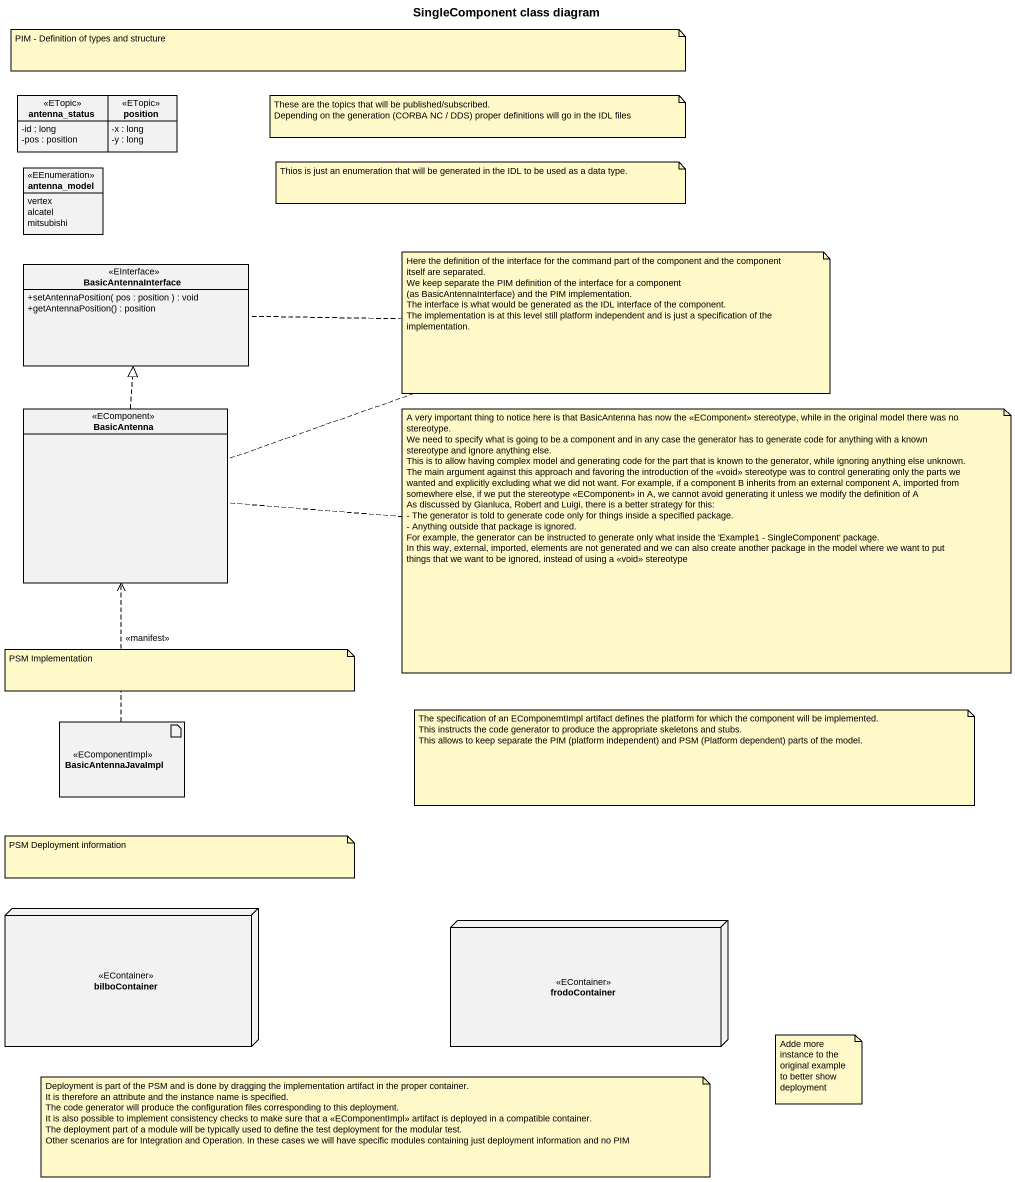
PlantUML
@startuml
title SingleComponent class diagram
allowmixing
hide circle
hide empty members
skinparam classAttributeIconSize 0
class antenna_status <<ETopic>> {
  -id : long
  -pos : position
}
class position <<ETopic>> {
  -x : long
  -y : long
}
enum antenna_model <<EEnumeration>> {
  vertex
  alcatel
  mitsubishi
}
interface BasicAntennaInterface <<EInterface>> {
  +setAntennaPosition( pos : position ) : void
  +getAntennaPosition() : position
}
class BasicAntenna <<EComponent>>
artifact BasicAntennaJavaImpl <<EComponentImpl>>
node bilboContainer <<EContainer>>
node frodoContainer <<EContainer>>
BasicAntenna .up.|> BasicAntennaInterface
BasicAntennaJavaImpl .up.> BasicAntenna : <<manifest>>
note as N1
  PIM - Definition of types and structure
end note
note as N2
  These are the topics that will be published/subscribed.
  Depending on the generation (CORBA NC / DDS) proper definitions will go in the IDL files
end note
note as N3
  Thios is just an enumeration that will be generated in the IDL to be used as a data type.
end note
note as N4
  Here the definition of the interface for the command part of the component and the component itself are separated.
  We keep separate the PIM definition of the interface for a component
  (as BasicAntennaInterface) and the PIM implementation.
  The interface is what would be generated as the IDL interface of the component.
  The implementation is at this level still platform independent and is just a specification of the implementation.
end note
N4 .. BasicAntennaInterface
N4 .. BasicAntenna
note right of BasicAntenna
  A very important thing to notice here is that BasicAntenna has now the <<EComponent>> stereotype, while in the original model there was no stereotype.
  We need to specify what is going to be a component and in any case the generator has to generate code for anything with a known stereotype and ignore anything else.
  This is to allow having complex model and generating code for the part that is known to the generator, while ignoring anything else unknown.
  The main argument against this approach and favoring the introduction of the <<void>> stereotype was to control generating only the parts we wanted and explicitly excluding what we did not want. For example, if a component B inherits from an external component A, imported from somewhere else, if we put the stereotype <<EComponent>> in A, we cannot avoid generating it unless we modify the definition of A
  As discussed by Gianluca, Robert and Luigi, there is a better strategy for this:
  - The generator is told to generate code only for things inside a specified package.
  - Anything outside that package is ignored.
  For example, the generator can be instructed to generate only what inside the 'Example1 - SingleComponent' package.
  In this way, external, imported, elements are not generated and we can also create another package in the model where we want to put things that we want to be ignored, instead of using a <<void>> stereotype
end note
note as N6
  PSM Implementation
end note
note as N7
  The specification of an EComponemtImpl artifact defines the platform for which the component will be implemented.
  This instructs the code generator to produce the appropriate skeletons and stubs.
  This allows to keep separate the PIM (platform independent) and PSM (Platform dependent) parts of the model.
end note
note as N8
  PSM Deployment information
end note
note as N9
  Adde more instance to the original example to better show deployment
end note
note as N10
  Deployment is part of the PSM and is done by dragging the implementation artifact in the proper container.
  It is therefore an attribute and the instance name is specified.
  The code generator will produce the configuration files corresponding to this deployment.
  It is also possible to implement consistency checks to make sure that a <<EComponentImpl>> artifact is deployed in a compatible container.
  The deployment part of a module will be typically used to define the test deployment for the modular test.
  Other scenarios are for Integration and Operation. In these cases we will have specific modules containing just deployment information and no PIM
end note
@enduml
